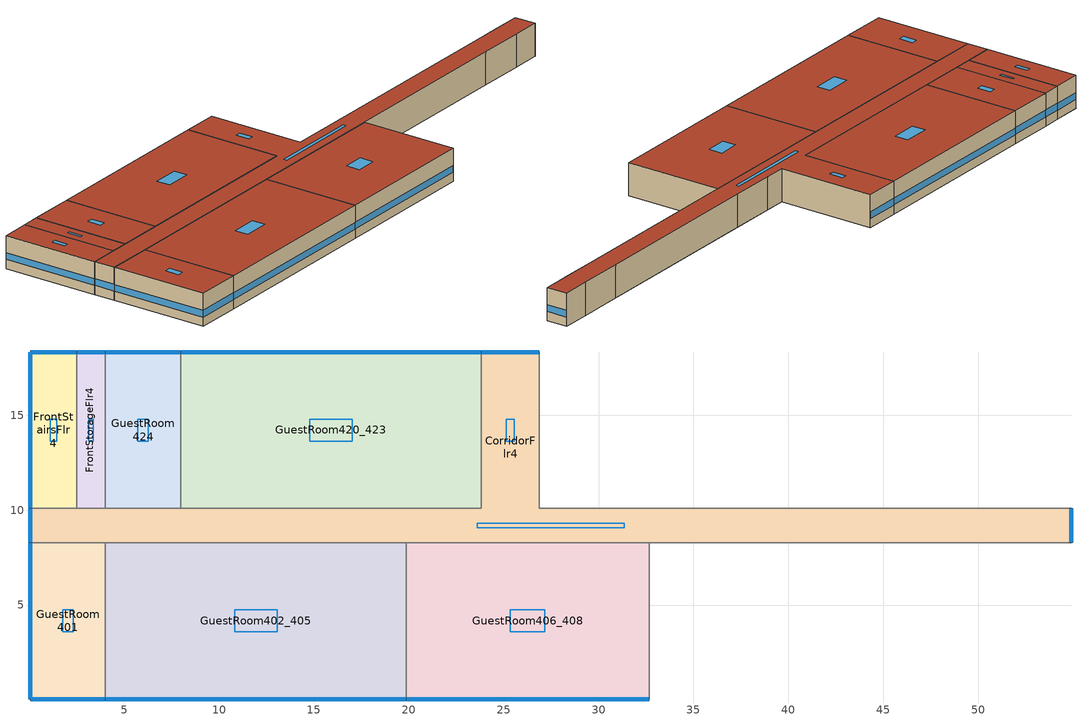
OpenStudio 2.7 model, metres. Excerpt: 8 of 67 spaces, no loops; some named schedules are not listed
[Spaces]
CorridorFlr4
 floor to CorridorFlr3: 26.87,18.34 26.87,10.11 54.91,10.11 54.91,8.28 0.05,8.28 0.05,10.11 23.82,10.11 23.82,18.34 z8.84
 wall outside: 0.05,10.11 0.05,8.28 / 26.87,18.34 23.82,18.34 / 54.91,8.28 54.91,10.11 z8.84:11.58
 wall to ElevatorCoreFlr4: 28.7,10.11 26.87,10.11 26.87,18.34 z8.84:11.58
 wall to FrontStairsFlr4: 2.49,10.11 0.05,10.11 z8.84:11.58
 wall to GuestRoom420_423: 23.82,18.34 23.82,10.11 7.97,10.11 z8.84:11.58
 wall to GuestRoom406_408: 19.86,8.28 32.66,8.28 z8.84:11.58
 wall to GuestRoom424: 7.97,10.11 4.01,10.11 z8.84:11.58
 wall to GuestRoom402_405: 4.01,8.28 19.86,8.28 z8.84:11.58
 wall to RearStairsFlr4: 54.91,10.11 52.47,10.11 z8.84:11.58
 wall to GuestRoom413: 48.51,8.28 52.47,8.28 z8.84:11.58
 wall to GuestRoom415_418: 48.51,10.11 32.66,10.11 z8.84:11.58
 wall to RearStorageFlr4: 52.47,8.28 54.91,8.28 z8.84:11.58
 wall to GuestRoom401: 0.05,8.28 4.01,8.28 z8.84:11.58
 wall to FrontStorageFlr4: 4.01,10.11 2.49,10.11 z8.84:11.58
 wall to GuestRoom414: 52.47,10.11 48.51,10.11 z8.84:11.58
 wall to GuestRoom419: 32.66,10.11 28.7,10.11 z8.84:11.58
 wall to GuestRoom409_412: 32.66,8.28 48.51,8.28 z8.84:11.58
 window: 0.05,10.08 0.05,8.3 / 54.91,8.3 54.91,10.08 z9.6:10.17; 26.85,18.34 23.85,18.34 z9.6:10.16
 roof outside: 54.91,8.28 54.91,10.11 26.87,10.11 26.87,18.34 23.82,18.34 23.82,10.11 0.05,10.11 0.05,8.28 z11.58
 skylight: 31.36,9.32 23.6,9.32 23.6,9.06 31.36,9.06 z11.58; 25.56,14.8 25.13,14.8 25.13,13.64 25.56,13.64 z11.58
GuestRoom402_405
 floor to GuestRoom302_305: 19.86,8.28 19.86,0.05 4.01,0.05 4.01,8.28 z8.84
 wall outside: 4.01,0.05 19.86,0.05 z8.84:11.58
 wall to GuestRoom406_408: 19.86,0.05 19.86,8.28 z8.84:11.58
 wall to GuestRoom401: 4.01,8.28 4.01,0.05 z8.84:11.58
 window: 4.04,0.05 19.84,0.05 z9.6:10.15
 roof outside: 19.86,0.05 19.86,8.28 4.01,8.28 4.01,0.05 z11.58
 skylight: 13.06,3.58 13.06,4.75 10.82,4.75 10.82,3.58 z11.58
GuestRoom401
 floor to GuestRoom301: 4.01,8.28 4.01,0.05 0.05,0.05 0.05,8.28 z8.84
 wall outside: 0.05,8.28 0.05,0.05 4.01,0.05 z8.84:11.58
 window: 0.05,8.25 0.05,0.07 z9.6:10.15; 0.07,0.05 3.99,0.05 z9.6:10.16
 roof outside: 4.01,0.05 4.01,8.28 0.05,8.28 0.05,0.05 z11.58
 skylight: 2.31,3.58 2.31,4.75 1.75,4.75 1.75,3.58 z11.58
GuestRoom420_423
 floor to GuestRoom320_323: 23.82,18.34 23.82,10.11 7.97,10.11 7.97,18.34 z8.84
 wall outside: 23.82,18.34 7.97,18.34 z8.84:11.58
 wall to GuestRoom424: 7.97,18.34 7.97,10.11 z8.84:11.58
 window: 23.8,18.34 8,18.34 z9.6:10.15
 roof outside: 23.82,10.11 23.82,18.34 7.97,18.34 7.97,10.11 z11.58
 skylight: 17.02,13.64 17.02,14.8 14.78,14.8 14.78,13.64 z11.58
GuestRoom424
 floor to GuestRoom324: 7.97,18.34 7.97,10.11 4.01,10.11 4.01,18.34 z8.84
 wall outside: 7.97,18.34 4.01,18.34 z8.84:11.58
 wall to FrontStorageFlr4: 4.01,18.34 4.01,10.11 z8.84:11.58
 window: 7.95,18.34 4.04,18.34 z9.6:10.16
 roof outside: 7.97,10.11 7.97,18.34 4.01,18.34 4.01,10.11 z11.58
 skylight: 6.27,13.64 6.27,14.8 5.71,14.8 5.71,13.64 z11.58
GuestRoom406_408
 floor to GuestRoom306_308: 32.66,8.28 32.66,0.05 19.86,0.05 19.86,8.28 z8.84
 wall outside: 19.86,0.05 32.66,0.05 z8.84:11.58
 wall to GuestRoom409_412: 32.66,0.05 32.66,8.28 z8.84:11.58
 window: 19.89,0.05 32.64,0.05 z9.6:10.15
 roof outside: 32.66,0.05 32.66,8.28 19.86,8.28 19.86,0.05 z11.58
 skylight: 27.17,3.58 27.17,4.75 25.36,4.75 25.36,3.58 z11.58
FrontStorageFlr4
 floor to FrontStorageFlr3: 4.01,18.34 4.01,10.11 2.49,10.11 2.49,18.34 z8.84
 wall outside: 4.01,18.34 2.49,18.34 z8.84:11.58
 wall to FrontStairsFlr4: 2.49,18.34 2.49,10.11 z8.84:11.58
 window: 3.99,18.34 2.51,18.34 z9.6:10.17
 roof outside: 4.01,10.11 4.01,18.34 2.49,18.34 2.49,10.11 z11.58
 skylight: 3.36,13.64 3.36,14.8 3.14,14.8 3.14,13.64 z11.58
FrontStairsFlr4
 floor to FrontStairsFlr3: 2.49,18.34 2.49,10.11 0.05,10.11 0.05,18.34 z8.84
 wall outside: 2.49,18.34 0.05,18.34 0.05,10.11 z8.84:11.58
 window: 2.46,18.34 0.07,18.34 z9.6:10.16; 0.05,18.31 0.05,10.13 z9.6:10.15
 roof outside: 2.49,10.11 2.49,18.34 0.05,18.34 0.05,10.11 z11.58
 skylight: 1.44,13.64 1.44,14.8 1.1,14.8 1.1,13.64 z11.58
[Site]
Kuujjuaq AP_QC_CAN: Latitude {deg}=58.1; Longitude {deg}=-68.417; Time Zone {hr}=-5; Elevation {m}=39.9; Terrain=Suburbs
[Building]
SmallHotel-CAN_QC_Kuujjuaq.AP.719060_CWEC2016.epw created: 2019-08-20 00:03:15 -0600: North Axis {deg}=180; Default Construction Set=BTAP-Mass at hdd = 8550.0; Standards Number of Stories=4; Standards Number of Above Ground Stories=4; Standards Building Type=NECB2017_SmallHotel
[Site:WaterMainsTemperature]
Calculation Method=Correlation; Annual Average Outdoor Air Temperature {C}=-3.825; Maximum Difference In Monthly Average Outdoor Air Temperatures {deltaC}=36
[Site:GroundTemperature:BuildingSurface]
19.527, 19.502, 19.536, 19.598, 20.002, 21.64, 22.225, 22.375, 21.449, 20.121, 19.802, 19.633
[SizingPeriod:DesignDay] Barometric Pressure {Pa}=100847; Sky Clearness=0; Rain Indicator=0; Snow Indicator=0; Day of Month=21; Daylight Saving Time Indicator=0; Humidity Indicating Type=Wetbulb; Dry-Bulb Temperature Range Modifier Type=DefaultMultipliers
Name | Maximum Dry-Bulb Temperature {C} | Daily Dry-Bulb Temperature Range {deltaC} | Humidity Indicating Conditions at Maximum Dry-Bulb | Wind Speed {m/s} | Wind Direction {deg} | Month | Day Type | Solar Model Indicator | ASHRAE Taub | ASHRAE Taud
Kuujjuaq AP Ann Htg 99.6% Condns DB | -36.2 | 0 | -36.2 | 2.2 | 220 | 1 | WinterDesignDay | ASHRAEClearSky
Kuujjuaq AP Ann Clg .4% Condns DB=>MWB | 24.1 | 10.3 | 16.2 | 4 | 210 | 7 | SummerDesignDay | ASHRAETau | 0.364 | 2.418
[Material:NoMass] Roughness=Smooth; Thermal Absorptance=0.9; Solar Absorptance=0.7
Name | Thermal Resistance {m2-K/W} | Visible Absorptance
Typical Carpet Pad | 0.21648 | 0.8
Typical Insulation 1 | 6.78179 | 0.7
Typical Insulation 2 | 5.19354 | 0.7
Typical Insulation 3 | 8.26445 | 0.7
Typical Carpet Pad 2 | 2.57255 | 0.8
Typical Carpet Pad 3 | 4.69593 | 0.8
Typical Insulation 4 | 0.714268 | 0.7
Typical Insulation 5 | 0.714286 | 0.7
[Material]
Name | Roughness | Thickness {m} | Conductivity {W/m-K} | Density {kg/m3} | Specific Heat {J/kg-K} | Thermal Absorptance | Solar Absorptance | Visible Absorptance
100mm Normalweight concrete floor | MediumSmooth | 0.1016 | 2.31 | 2322 | 832
G01 13mm gypsum board | Smooth | 0.0127 | 0.16 | 800 | 1090 | 0.9 | 0.7 | 0.5
G05 25mm wood | MediumSmooth | 0.0254 | 0.15 | 608 | 1630 | 0.9 | 0.5 | 0.5
4 in. Normalweight Concrete Floor | MediumRough | 0.1016 | 2.31 | 2322 | 832 | 0.9 | 0.7 | 0.7
1IN Stucco | Smooth | 0.0253 | 0.6918 | 1858 | 837 | 0.9 | 0.7 | 0.92
8IN CONCRETE HW RefBldg | Rough | 0.2032 | 1.311 | 2240 | 836.8 | 0.9 | 0.7 | 0.7
1/2IN Gypsum | Smooth | 0.0127 | 0.16 | 784.9 | 830 | 0.9 | 0.4 | 0.4
Metal Roof Surface; F08 Metal surface | Smooth | 0.0008 | 45.28 | 7824 | 500 | 0.9 | 0.7 | 0.7
6 in. Normalweight Concrete Floor | MediumRough | 0.1524 | 2.31 | 2322 | 832 | 0.9 | 0.7 | 0.7
[Construction]
BTAP-Int-Floor: 100mm Normalweight concrete floor, Typical Carpet Pad
BTAP-Int-Wall: G01 13mm gypsum board, G01 13mm gypsum board
BTAP-Int-Ceiling: Typical Carpet Pad, 100mm Normalweight concrete floor
BTAP-Ext-DaylightDiffuser: SimpleGlazing
BTAP-Int-Door: G05 25mm wood
BTAP-Ext-Floor-Mass:U-0.142: Typical Insulation 1, 4 in. Normalweight Concrete Floor, Typical Carpet Pad
BTAP-Ext-Wall-Mass:U-0.183: 1IN Stucco, 8IN CONCRETE HW RefBldg, Typical Insulation 2, 1/2IN Gypsum
BTAP-Ext-Roof-Metal:U-0.12099999999999998: Metal Roof Surface, Typical Insulation 3
BTAP-Grnd-Floor-Mass:U-0.379: 6 in. Normalweight Concrete Floor, Typical Carpet Pad 2
BTAP-Grnd-Roof-Mass:U-0.21: 6 in. Normalweight Concrete Floor, Typical Carpet Pad 3
BTAP-Ext-Door:U-1.4: F08 Metal surface, Typical Insulation 4
BTAP-Ext-OverHeadDoor:U-1.4: Typical Insulation 5
BTAP-Ext-DaylightDiffuser:U=0.140 SHGC=0.600: SimpleGlazing:U=0.140 SHGC=0.600
[DefaultConstructionSet]
BTAP-Mass at hdd = 8550.0: Default Exterior Surface Constructions=BTAP-Mass at hdd = 8550.0; Default Interior Surface Constructions=Default Surface Constructions 2; Default Ground Contact Surface Constructions=BTAP-Mass at hdd = 8550.0 1; Default Exterior SubSurface Constructions=BTAP-Mass at hdd = 8550.0; Default Interior SubSurface Constructions=Default Sub Surface Constructions 2; Interior Partition Construction=BTAP-Int-Door
[DefaultSurfaceConstructions]
Name | Floor Construction | Wall Construction | Roof Ceiling Construction
Default Surface Constructions 2 | BTAP-Int-Floor | BTAP-Int-Wall | BTAP-Int-Ceiling
BTAP-Mass at hdd = 8550.0 | BTAP-Ext-Floor-Mass:U-0.142 | BTAP-Ext-Wall-Mass:U-0.183 | BTAP-Ext-Roof-Metal:U-0.12099999999999998
BTAP-Mass at hdd = 8550.0 1 | BTAP-Grnd-Floor-Mass:U-0.379 | BTAP-Grnd-Roof-Mass:U-0.21 | BTAP-Grnd-Roof-Mass:U-0.21
[DefaultSubSurfaceConstructions]
Name | Fixed Window Construction | Operable Window Construction | Door Construction | Glass Door Construction | Overhead Door Construction | Skylight Construction | Tubular Daylight Dome Construction | Tubular Daylight Diffuser Construction
Default Sub Surface Constructions 2 | BTAP-Ext-DaylightDiffuser | BTAP-Ext-DaylightDiffuser | BTAP-Int-Door
BTAP-Mass at hdd = 8550.0 | BTAP-Ext-DaylightDiffuser:U=0.140 SHGC=0.600 | BTAP-Ext-DaylightDiffuser:U=0.140 SHGC=0.600 | BTAP-Ext-Door:U-1.4 | BTAP-Ext-DaylightDiffuser:U=0.140 SHGC=0.600 | BTAP-Ext-OverHeadDoor:U-1.4 | BTAP-Ext-DaylightDiffuser:U=0.140 SHGC=0.600 | BTAP-Ext-DaylightDiffuser:U=0.140 SHGC=0.600 | BTAP-Ext-DaylightDiffuser:U=0.140 SHGC=0.600
[WindowMaterial:SimpleGlazingSystem] Solar Heat Gain Coefficient=0.6; Visible Transmittance=0.21
Name | U-Factor {W/m2-K}
SimpleGlazing | 2.2
SimpleGlazing:U=0.140 SHGC=0.600 | 1.4
[Space] Building Story=BuildingStory4
Name | Space Type | Thermal Zone
GuestRoom424 | Space Function Guest room | Sp-GuestRoom424 Sys-1 Flr-4 Sch-F HPlcmt-north ZN
GuestRoom402_405 | Space Function Guest room | Sp-GuestRoom402_405 Sys-1 Flr-4 Sch-F HPlcmt-south ZN
GuestRoom420_423 | Space Function Guest room | Sp-GuestRoom420_423 Sys-1 Flr-4 Sch-F HPlcmt-north ZN
CorridorFlr4 | Space Function Corridor/Transition area other-sch-F | Sp-CorridorFlr4 Sys-1 Flr-4 Sch-F HPlcmt-north ZN
GuestRoom406_408 | Space Function Guest room | Sp-GuestRoom406_408 Sys-1 Flr-4 Sch-F HPlcmt-south ZN
GuestRoom401 | Space Function Guest room | Sp-GuestRoom401 Sys-1 Flr-4 Sch-F HPlcmt-west ZN
FrontStorageFlr4 | Space Function Storage room < 5 m2-sch-A | Sp-FrontStorageFlr4 Sys-1 Flr-4 Sch-A HPlcmt-north ZN
FrontStairsFlr4 | Space Function Stairway/Stairwell-sch-F | Sp-FrontStairsFlr4 Sys-1 Flr-4 Sch-F HPlcmt-west ZN
[BuildingStory]
BuildingStory4
[SpaceType] Standards Building Type=Space Function
Name | Default Schedule Set | Design Specification Outdoor Air Object | Standards Space Type
Space Function Corridor/Transition area other-sch-F | Space Function Corridor/Transition area other-sch-F Schedule Set | Space Function Corridor/Transition area other-sch-F Ventilation | Corridor/Transition area other-sch-F
Space Function Stairway/Stairwell-sch-F | Space Function Stairway/Stairwell-sch-F Schedule Set | Space Function Stairway/Stairwell-sch-F Ventilation | Stairway/Stairwell-sch-F
Space Function Storage room < 5 m2-sch-A | Space Function Storage room < 5 m2-sch-A Schedule Set | Space Function Storage room < 5 m2-sch-A Ventilation | Storage room < 5 m2-sch-A
Space Function Guest room | Space Function Guest room Schedule Set | Space Function Guest room Ventilation | Guest room
[People:Definition] Number of People Calculation Method=People/Area; Fraction Radiant=0.3
Name | People per Space Floor Area {person/m2}
Space Function Corridor/Transition area other-sch-F People Definition; Space Function Storage room < 5 m2-sch-A People Definition | 0.0100036
Space Function Guest room People Definition | 0.0400145
Space Function Stairway/Stairwell-sch-F People Definition | 0.00500182
[People] Work Efficiency Schedule=Work Efficiency Schedule; Clothing Insulation Schedule=Clothing Schedule; Air Velocity Schedule=Air Velocity Schedule; Multiplier=1
Name | People Definition | Space or SpaceType
Space Function Corridor/Transition area other-sch-F People | Space Function Corridor/Transition area other-sch-F People Definition | Space Function Corridor/Transition area other-sch-F
Space Function Guest room People | Space Function Guest room People Definition | Space Function Guest room
Space Function Stairway/Stairwell-sch-F People | Space Function Stairway/Stairwell-sch-F People Definition | Space Function Stairway/Stairwell-sch-F
Space Function Storage room < 5 m2-sch-A People | Space Function Storage room < 5 m2-sch-A People Definition | Space Function Storage room < 5 m2-sch-A
[Lights:Definition] Design Level Calculation Method=Watts/Area; Fraction Radiant=0.5; Fraction Visible=0.2
Name | Watts per Space Floor Area {W/m2}
Space Function Corridor/Transition area other-sch-F Lights Definition | 7.10258
Space Function Guest room Lights Definition | 8.29993
Space Function Stairway/Stairwell-sch-F Lights Definition | 6.19995
Space Function Storage room < 5 m2-sch-A Lights Definition | 10.3999
[Lights] Fraction Replaceable=1
Name | Lights Definition | Space or SpaceType
Space Function Corridor/Transition area other-sch-F Lights | Space Function Corridor/Transition area other-sch-F Lights Definition | Space Function Corridor/Transition area other-sch-F
Space Function Guest room Lights | Space Function Guest room Lights Definition | Space Function Guest room
Space Function Stairway/Stairwell-sch-F Lights | Space Function Stairway/Stairwell-sch-F Lights Definition | Space Function Stairway/Stairwell-sch-F
Space Function Storage room < 5 m2-sch-A Lights | Space Function Storage room < 5 m2-sch-A Lights Definition | Space Function Storage room < 5 m2-sch-A
[ElectricEquipment:Definition] Design Level Calculation Method=Watts/Area; Fraction Radiant=0.5
Name | Watts per Space Floor Area {W/m2}
Space Function Guest room Elec Equip Definition | 2.50091
Space Function Storage room < 5 m2-sch-A Elec Equip Definition | 1.00036
[ElectricEquipment]
Name | Electric Equipment Definition | Space or SpaceType
Space Function Guest room Elec Equip | Space Function Guest room Elec Equip Definition | Space Function Guest room
Space Function Storage room < 5 m2-sch-A Elec Equip | Space Function Storage room < 5 m2-sch-A Elec Equip Definition | Space Function Storage room < 5 m2-sch-A
[DesignSpecification:OutdoorAir] Outdoor Air Method=Sum; Outdoor Air Flow per Person {m3/s-person}=0; Outdoor Air Flow Rate {m3/s}=0; Outdoor Air Flow Air Changes per Hour {1/hr}=0
Name | Outdoor Air Flow per Floor Area {m3/s-m2}
Space Function Corridor/Transition area other-sch-F Ventilation; Space Function Stairway/Stairwell-sch-F Ventilation | 0.0003048
Space Function Guest room Ventilation | 0.0005588
Space Function Storage room < 5 m2-sch-A Ventilation | 0.0003556
[DefaultScheduleSet] People Activity Level Schedule=NECB-Activity; Infiltration Schedule=Always On
Name | Number of People Schedule | Lighting Schedule | Electric Equipment Schedule
Space Function Corridor/Transition area other-sch-F Schedule Set; Space Function Guest room Schedule Set; Space Function Stairway/Stairwell-sch-F Schedule Set | NECB-F-Occupancy | NECB-F-Lighting | NECB-F-Electric-Equipment
Space Function Storage room < 5 m2-sch-A Schedule Set | NECB-A-Occupancy | NECB-A-Occupancy-NECB-A-Lighting-0.6-0.0-0.67-Light Ruleset | NECB-A-Electric-Equipment
[ThermostatSetpoint:DualSetpoint]
Name | Heating Setpoint Temperature Schedule | Cooling Setpoint Temperature Schedule
Space Function Guest room Thermostat 64; Space Function Guest room Thermostat 65; Space Function Corridor/Transition area other-sch-F Thermostat 13; Space Function Guest room Thermostat 66; Space Function Stairway/Stairwell-sch-F Thermostat 14; Space Function Guest room Thermostat 67; Space Function Guest room Thermostat 68 | NECB-F-Thermostat Setpoint-Heating | NECB-F-Thermostat Setpoint-Cooling
Space Function Storage room < 5 m2-sch-A Thermostat 14 | NECB-A-Thermostat Setpoint-Heating | NECB-A-Thermostat Setpoint-Cooling
[SpaceInfiltration:DesignFlowRate] Schedule=Always On Discrete; Design Flow Rate Calculation Method=Flow/ExteriorArea; Flow per Exterior Surface Area {m3/s-m2}=0.00025; Constant Term Coefficient=0; Temperature Term Coefficient=0; Velocity Term Coefficient=0.224; Velocity Squared Term Coefficient=0
Name | Space or SpaceType
CorridorFlr4 Infiltration | CorridorFlr4
FrontStairsFlr4 Infiltration | FrontStairsFlr4
FrontStorageFlr4 Infiltration | FrontStorageFlr4
GuestRoom401 Infiltration | GuestRoom401
GuestRoom402_405 Infiltration | GuestRoom402_405
GuestRoom406_408 Infiltration | GuestRoom406_408
GuestRoom420_423 Infiltration | GuestRoom420_423
GuestRoom424 Infiltration | GuestRoom424
[ThermalZone] Use Ideal Air Loads=No
Name | Thermostat
Sp-GuestRoom420_423 Sys-1 Flr-4 Sch-F HPlcmt-north ZN | Space Function Guest room Thermostat 64
Sp-GuestRoom424 Sys-1 Flr-4 Sch-F HPlcmt-north ZN | Space Function Guest room Thermostat 65
Sp-CorridorFlr4 Sys-1 Flr-4 Sch-F HPlcmt-north ZN | Space Function Corridor/Transition area other-sch-F Thermostat 13
Sp-GuestRoom401 Sys-1 Flr-4 Sch-F HPlcmt-west ZN | Space Function Guest room Thermostat 66
Sp-FrontStairsFlr4 Sys-1 Flr-4 Sch-F HPlcmt-west ZN | Space Function Stairway/Stairwell-sch-F Thermostat 14
Sp-GuestRoom402_405 Sys-1 Flr-4 Sch-F HPlcmt-south ZN | Space Function Guest room Thermostat 67
Sp-GuestRoom406_408 Sys-1 Flr-4 Sch-F HPlcmt-south ZN | Space Function Guest room Thermostat 68
Sp-FrontStorageFlr4 Sys-1 Flr-4 Sch-A HPlcmt-north ZN | Space Function Storage room < 5 m2-sch-A Thermostat 14
[Schedule:Ruleset]
Clothing Schedule: Default Day Schedule=Clothing Schedule Default Winter Clothes
Air Velocity Schedule: Default Day Schedule=Air Velocity Schedule Default
Work Efficiency Schedule: Default Day Schedule=Work Efficiency Schedule Default
NECB-Activity: Default Day Schedule=NECB-Activity Default; Summer Design Day Schedule=NECB-Activity Summer Design Day; Winter Design Day Schedule=NECB-Activity Winter Design Day
Always On: Default Day Schedule=Always On Default
NECB-F-Occupancy: Default Day Schedule=NECB-F-Occupancy Default
NECB-F-Lighting: Default Day Schedule=NECB-F-Lighting Default
NECB-F-Electric-Equipment: Default Day Schedule=NECB-F-Electric-Equipment Default
NECB-F-Thermostat Setpoint-Heating: Default Day Schedule=NECB-F-Thermostat Setpoint-Heating Default
NECB-F-Thermostat Setpoint-Cooling: Default Day Schedule=NECB-F-Thermostat Setpoint-Cooling Default
NECB-A-Occupancy: Default Day Schedule=NECB-A-Occupancy Default
NECB-A-Electric-Equipment: Default Day Schedule=NECB-A-Electric-Equipment Default
NECB-A-Thermostat Setpoint-Heating: Default Day Schedule=NECB-A-Thermostat Setpoint-Heating Default
NECB-A-Thermostat Setpoint-Cooling: Default Day Schedule=NECB-A-Thermostat Setpoint-Cooling Default
NECB-A-Occupancy-NECB-A-Lighting-0.6-0.0-0.67-Light Ruleset: Default Day Schedule=NECB-A-Occupancy-NECB-A-Lighting-0.6-0.0-0.67-Light Default
[Schedule:Day]
NECB-Activity Default; NECB-Activity Winter Design Day; NECB-Activity Summer Design Day: 24, 0, 130
NECB-F-Occupancy Default: 7, 0, 0.63, 8, 0, 0.49, 10, 0, 0.28, 16, 0, 0.14, 17, 0, 0.21, 20, 0, 0.35, 22, 0, 0.49, 23, 0, 0.56, 24, 0, 0.63
NECB-F-Lighting Default; NECB-F-Electric-Equipment Default: 1, 0, 0.21, 3, 0, 0.14, 6, 0, 0.07, 7, 0, 0.14, 8, 0, 0.28, 9, 0, 0.35, 11, 0, 0.28, 12, 0, 0.21, 19, 0, 0.14, 20, 0, 0.42, 21, 0, 0.56, 22, 0, 0.63, 23, 0, 0.56, 24, 0, 0.42
NECB-F-Thermostat Setpoint-Heating Default: 1, 0, 22, 7, 0, 18, 8, 0, 20, 24, 0, 22
NECB-F-Thermostat Setpoint-Cooling Default: 24, 0, 24
NECB-A-Thermostat Setpoint-Heating Default: 6, 0, 18, 7, 0, 20, 21, 0, 22, 24, 0, 18
NECB-A-Thermostat Setpoint-Cooling Default: 6, 0, 35, 21, 0, 24, 24, 0, 35
[Schedule:Rule] Date Specification Type=DateRange; Start Month=1; Start Day=1; End Month=12; End Day=31
Name | Schedule Ruleset | Rule Order | Day Schedule | Apply Monday | Apply Tuesday | Apply Wednesday | Apply Thursday | Apply Friday | Apply Saturday | Apply Sunday
Schedule Rule 17 | NECB-F-Occupancy | 2 | NECB-F-Occupancy Default|Wkdy Day | Yes | Yes | Yes | Yes | Yes
Schedule Rule 18 | NECB-F-Occupancy | 1 | NECB-F-Occupancy Sat Day |  |  |  |  |  | Yes
Schedule Rule 19 | NECB-F-Occupancy | 0 | NECB-F-Occupancy Sun|Hol Day |  |  |  |  |  |  | Yes
Schedule Rule 20 | NECB-F-Lighting | 2 | NECB-F-Lighting Default|Wkdy Day | Yes | Yes | Yes | Yes | Yes
Schedule Rule 21 | NECB-F-Lighting | 1 | NECB-F-Lighting Sat Day |  |  |  |  |  | Yes
Schedule Rule 22 | NECB-F-Lighting | 0 | NECB-F-Lighting Sun|Hol Day |  |  |  |  |  |  | Yes
Schedule Rule 23 | NECB-F-Electric-Equipment | 2 | NECB-F-Electric-Equipment Default|Wkdy Day | Yes | Yes | Yes | Yes | Yes
Schedule Rule 24 | NECB-F-Electric-Equipment | 1 | NECB-F-Electric-Equipment Sat Day |  |  |  |  |  | Yes
Schedule Rule 26 | NECB-F-Thermostat Setpoint-Heating | 2 | NECB-F-Thermostat Setpoint-Heating Default|Wkdy Day | Yes | Yes | Yes | Yes | Yes
Schedule Rule 27 | NECB-F-Thermostat Setpoint-Heating | 1 | NECB-F-Thermostat Setpoint-Heating Sat Day |  |  |  |  |  | Yes
Schedule Rule 28 | NECB-F-Thermostat Setpoint-Heating | 0 | NECB-F-Thermostat Setpoint-Heating Sun|Hol Day |  |  |  |  |  |  | Yes
Schedule Rule 29 | NECB-F-Thermostat Setpoint-Cooling | 2 | NECB-F-Thermostat Setpoint-Cooling Default|Wkdy Day | Yes | Yes | Yes | Yes | Yes
Schedule Rule 30 | NECB-F-Thermostat Setpoint-Cooling | 1 | NECB-F-Thermostat Setpoint-Cooling Sat Day |  |  |  |  |  | Yes
Schedule Rule 31 | NECB-F-Thermostat Setpoint-Cooling | 0 | NECB-F-Thermostat Setpoint-Cooling Sun|Hol Day |  |  |  |  |  |  | Yes
Schedule Rule 71 | NECB-A-Thermostat Setpoint-Heating | 2 | NECB-A-Thermostat Setpoint-Heating Default|Wkdy Day | Yes | Yes | Yes | Yes | Yes
Schedule Rule 72 | NECB-A-Thermostat Setpoint-Heating | 1 | NECB-A-Thermostat Setpoint-Heating Sat Day |  |  |  |  |  | Yes
Schedule Rule 73 | NECB-A-Thermostat Setpoint-Heating | 0 | NECB-A-Thermostat Setpoint-Heating Sun|Hol Day |  |  |  |  |  |  | Yes
Schedule Rule 74 | NECB-A-Thermostat Setpoint-Cooling | 2 | NECB-A-Thermostat Setpoint-Cooling Default|Wkdy Day | Yes | Yes | Yes | Yes | Yes
Schedule Rule 75 | NECB-A-Thermostat Setpoint-Cooling | 1 | NECB-A-Thermostat Setpoint-Cooling Sat Day |  |  |  |  |  | Yes
Schedule Rule 76 | NECB-A-Thermostat Setpoint-Cooling | 0 | NECB-A-Thermostat Setpoint-Cooling Sun|Hol Day |  |  |  |  |  |  | Yes
[Schedule:Constant]
Always On Discrete: Value=1
